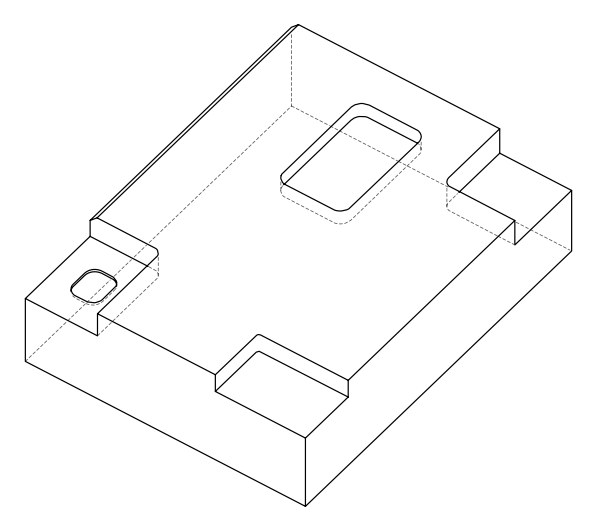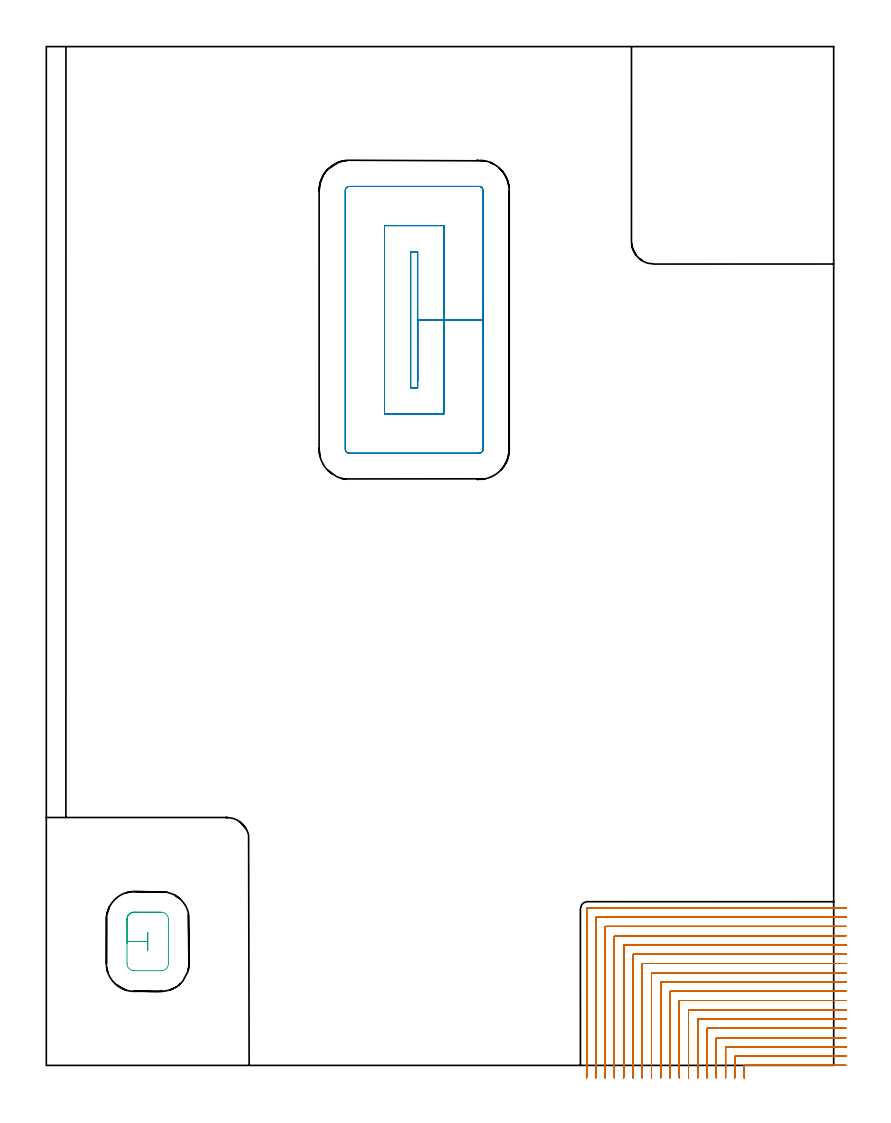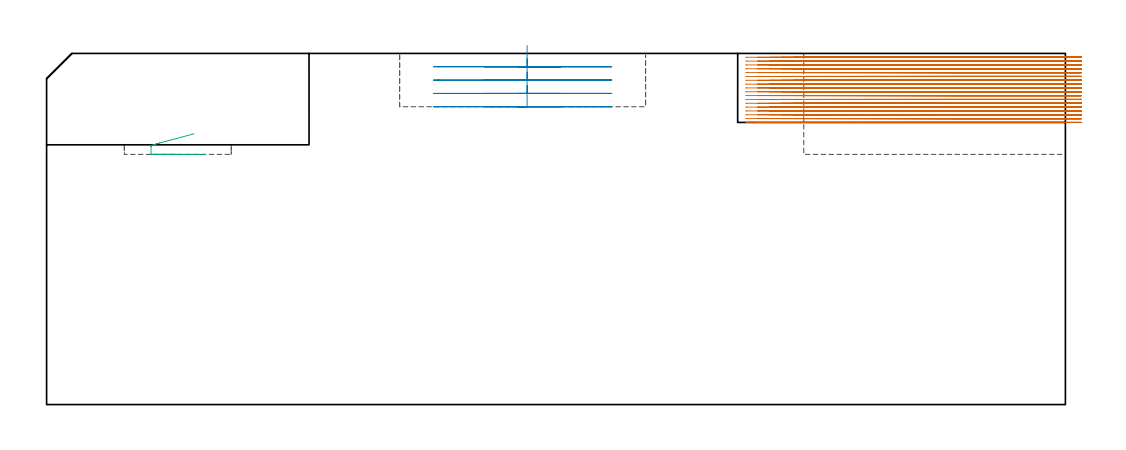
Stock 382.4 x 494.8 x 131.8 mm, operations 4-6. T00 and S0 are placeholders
(PLAN: 6 operations, 4 tool changes, 143 min)
(1 AREA_MILL | FG_CHAMFER_SURFACE | UGT0205_001 | 12.18 min | 17132 mm3)
(2 MILL_CORNER_NOTCH_RECTANGULAR | CORNER_NOTCH_RECTANGULAR | UGT0201_094 | Follow Part, ap 5, ae 75% | 14.53 min | 405672 mm3)
(3 MILL_CORNER_NOTCH_RECTANGULAR_1 | CORNER_NOTCH_RECTANGULAR_1 | UGT0201_094 | Follow Part, ap 5, ae 75% | 14.87 min | 392076 mm3)
(4 MILL_CORNER_NOTCH_RECTANGULAR_2 | CORNER_NOTCH_RECTANGULAR_2 | NXT0201_008 | Follow Part, ap 1.5, ae 75% | 94.08 min | 253235 mm3)
(5 MILL_RECTANGULAR_POCKET | POCKET_RECTANGULAR_STRAIGHT | UGT0201_109 | Follow Part, ap 6.35, ae 75% | 6.93 min | 282475 mm3)
(6 MILL_RECTANGULAR_POCKET_1 | POCKET_RECTANGULAR_STRAIGHT_1 | UGT0201_094 | Follow Part, ap 5, ae 75% | 0.41 min | 6420 mm3)
(TOOL UGT0205_001 | Chamfer Mill 20 x 3 x 45 deg. | D20 FL50 Z2)
(TOOL UGT0201_094 | End mill 20 mm | D20 FL38 Z4)
(TOOL NXT0201_008 | ENDMILL 6mm [2P460-0600-NA 1630] | D6 FL26 Z6)
(TOOL UGT0201_109 | End Mill 25.4 mm | D25.4 FL25 Z2)
(OP 4 MILL_CORNER_NOTCH_RECTANGULAR_2)
G17 G21 G94 G90
T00 M6
G54
G17 G0 G90 X388.4 Y0. S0 M3
G43 Z141.8 H1
Z130.361
G94 G1 X385.4 F250.
X339.195 F500.
G3 X338.9 Y-0.295 R0.3
G1 Y-3.
Y-6. F250.
G0 Z141.8
X388.4 Y4.5
Z130.361
G1 X385.4
X334.695 F500.
G3 X334.4 Y4.205 R0.3
G1 Y-3.
Y-6. F250.
G0 Z141.8
X388.4 Y9.
Z130.361
G1 X385.4
X330.195 F500.
G3 X329.9 Y8.705 R0.3
G1 Y-3.
Y-6. F250.
G0 Z141.8
X388.4 Y13.5
Z130.361
G1 X385.4
X325.695 F500.
G3 X325.4 Y13.205 R0.3
G1 Y-3.
Y-6. F250.
G0 Z141.8
X388.4 Y18.
Z130.361
G1 X385.4
X321.195 F500.
G3 X320.9 Y17.705 R0.3
G1 Y-3.
Y-6. F250.
G0 Z141.8
X388.4 Y22.5
Z130.361
G1 X385.4
X316.695 F500.
G3 X316.4 Y22.205 R0.3
G1 Y-3.
Y-6. F250.
G0 Z141.8
X388.4 Y27.
Z130.361
G1 X385.4
X312.196 F500.
G3 X311.9 Y26.704 R0.3
G1 Y-3.
Y-6. F250.
G0 Z141.8
X388.4 Y31.5
Z130.361
G1 X385.4
X307.696 F500.
G3 X307.4 Y31.204 R0.3
G1 Y-3.
Y-6. F250.
G0 Z141.8
X388.4 Y36.
Z130.361
G1 X385.4
X303.196 F500.
G3 X302.9 Y35.704 R0.3
G1 Y-3.
Y-6. F250.
G0 Z141.8
X388.4 Y40.5
Z130.361
G1 X385.4
X298.696 F500.
G3 X298.4 Y40.204 R0.3
G1 Y-3.
Y-6. F250.
G0 Z141.8
X388.4 Y45.
Z130.361
G1 X385.4
X294.196 F500.
G3 X293.9 Y44.704 R0.3
G1 Y-3.
Y-6. F250.
G0 Z141.8
X388.4 Y49.5
Z130.361
G1 X385.4
X289.696 F500.
G3 X289.4 Y49.204 R0.3
G1 Y-3.
Y-6. F250.
G0 Z141.8
X388.4 Y54.
Z130.361
G1 X385.4
X285.197 F500.
G3 X284.9 Y53.703 R0.3
G1 Y-3.
Y-6. F250.
G0 Z141.8
X388.4 Y58.5
Z130.361
G1 X385.4
X280.697 F500.
G3 X280.4 Y58.203 R0.3
G1 Y-3.
Y-6. F250.
G0 Z141.8
X388.4 Y63.
Z130.361
G1 X385.4
X276.197 F500.
G3 X275.9 Y62.703 R0.3
G1 Y-3.
Y-6. F250.
G0 Z141.8
X388.4 Y67.5
Z130.361
G1 X385.4
X271.697 F500.
G3 X271.4 Y67.203 R0.3
G1 Y-3.
Y-6. F250.
G0 Z141.8
X388.4 Y72.
Z130.361
G1 X385.4
X267.197 F500.
G3 X266.9 Y71.703 R0.3
G1 Y-3.
Y-6. F250.
G0 Z141.8
X388.4 Y76.5
Z130.361
G1 X385.4
X262.8 F500.
G3 X262.4 Y76.1 R0.4
G1 Y-3.
Y-6. F250.
G0 Z141.8
X388.4 Y0.
Z128.922
G1 X385.4
X339.195 F500.
G3 X338.9 Y-0.295 R0.3
G1 Y-3.
Y-6. F250.
G0 Z141.8
X388.4 Y4.5
Z128.922
G1 X385.4
X334.695 F500.
G3 X334.4 Y4.205 R0.3
G1 Y-3.
Y-6. F250.
G0 Z141.8
X388.4 Y9.
Z128.922
G1 X385.4
X330.195 F500.
G3 X329.9 Y8.705 R0.3
G1 Y-3.
Y-6. F250.
G0 Z141.8
X388.4 Y13.5
Z128.922
G1 X385.4
X325.695 F500.
G3 X325.4 Y13.205 R0.3
G1 Y-3.
Y-6. F250.
G0 Z141.8
X388.4 Y18.
Z128.922
G1 X385.4
X321.195 F500.
G3 X320.9 Y17.705 R0.3
G1 Y-3.
Y-6. F250.
G0 Z141.8
X388.4 Y22.5
Z128.922
G1 X385.4
X316.695 F500.
G3 X316.4 Y22.205 R0.3
G1 Y-3.
Y-6. F250.
G0 Z141.8
X388.4 Y27.
Z128.922
G1 X385.4
X312.196 F500.
G3 X311.9 Y26.704 R0.3
G1 Y-3.
Y-6. F250.
G0 Z141.8
X388.4 Y31.5
Z128.922
G1 X385.4
X307.696 F500.
G3 X307.4 Y31.204 R0.3
G1 Y-3.
Y-6. F250.
G0 Z141.8
X388.4 Y36.
Z128.922
G1 X385.4
X303.196 F500.
G3 X302.9 Y35.704 R0.3
G1 Y-3.
Y-6. F250.
G0 Z141.8
X388.4 Y40.5
Z128.922
G1 X385.4
X298.696 F500.
G3 X298.4 Y40.204 R0.3
G1 Y-3.
Y-6. F250.
G0 Z141.8
X388.4 Y45.
Z128.922
G1 X385.4
X294.196 F500.
G3 X293.9 Y44.704 R0.3
G1 Y-3.
Y-6. F250.
G0 Z141.8
X388.4 Y49.5
Z128.922
G1 X385.4
X289.696 F500.
G3 X289.4 Y49.204 R0.3
G1 Y-3.
Y-6. F250.
G0 Z141.8
X388.4 Y54.
Z128.922
G1 X385.4
X285.197 F500.
G3 X284.9 Y53.703 R0.3
G1 Y-3.
Y-6. F250.
G0 Z141.8
X388.4 Y58.5
Z128.922
G1 X385.4
X280.697 F500.
G3 X280.4 Y58.203 R0.3
G1 Y-3.
Y-6. F250.
G0 Z141.8
X388.4 Y63.
Z128.922
G1 X385.4
X276.197 F500.
G3 X275.9 Y62.703 R0.3
G1 Y-3.
Y-6. F250.
G0 Z141.8
X388.4 Y67.5
Z128.922
G1 X385.4
X271.697 F500.
G3 X271.4 Y67.203 R0.3
G1 Y-3.
Y-6. F250.
G0 Z141.8
X388.4 Y72.
Z128.922
G1 X385.4
X267.197 F500.
G3 X266.9 Y71.703 R0.3
G1 Y-3.
Y-6. F250.
G0 Z141.8
X388.4 Y76.5
Z128.922
G1 X385.4
X262.8 F500.
G3 X262.4 Y76.1 R0.4
G1 Y-3.
Y-6. F250.
G0 Z141.8
X388.4 Y0.
Z127.483
G1 X385.4
X339.195 F500.
G3 X338.9 Y-0.295 R0.3
G1 Y-3.
Y-6. F250.
G0 Z141.8
X388.4 Y4.5
Z127.483
G1 X385.4
X334.695 F500.
G3 X334.4 Y4.205 R0.3
G1 Y-3.
Y-6. F250.
G0 Z141.8
X388.4 Y9.
Z127.483
G1 X385.4
X330.195 F500.
G3 X329.9 Y8.705 R0.3
G1 Y-3.
Y-6. F250.
G0 Z141.8
X388.4 Y13.5
Z127.483
G1 X385.4
X325.695 F500.
G3 X325.4 Y13.205 R0.3
G1 Y-3.
Y-6. F250.
G0 Z141.8
X388.4 Y18.
Z127.483
G1 X385.4
X321.195 F500.
G3 X320.9 Y17.705 R0.3
G1 Y-3.
Y-6. F250.
G0 Z141.8
X388.4 Y22.5
Z127.483
G1 X385.4
X316.695 F500.
G3 X316.4 Y22.205 R0.3
G1 Y-3.
Y-6. F250.
G0 Z141.8
X388.4 Y27.
Z127.483
G1 X385.4
X312.196 F500.
G3 X311.9 Y26.704 R0.3
G1 Y-3.
Y-6. F250.
G0 Z141.8
X388.4 Y31.5
Z127.483
G1 X385.4
X307.696 F500.
G3 X307.4 Y31.204 R0.3
G1 Y-3.
Y-6. F250.
G0 Z141.8
X388.4 Y36.
Z127.483
G1 X385.4
X303.196 F500.
G3 X302.9 Y35.704 R0.3
G1 Y-3.
Y-6. F250.
G0 Z141.8
X388.4 Y40.5
Z127.483
G1 X385.4
X298.696 F500.
G3 X298.4 Y40.204 R0.3
G1 Y-3.
Y-6. F250.
G0 Z141.8
X388.4 Y45.
Z127.483
G1 X385.4
X294.196 F500.
G3 X293.9 Y44.704 R0.3
G1 Y-3.
Y-6. F250.
G0 Z141.8
X388.4 Y49.5
Z127.483
G1 X385.4
X289.696 F500.
G3 X289.4 Y49.204 R0.3
G1 Y-3.
Y-6. F250.
G0 Z141.8
X388.4 Y54.
Z127.483
G1 X385.4
X285.197 F500.
G3 X284.9 Y53.703 R0.3
G1 Y-3.
Y-6. F250.
G0 Z141.8
X388.4 Y58.5
Z127.483
G1 X385.4
X280.697 F500.
G3 X280.4 Y58.203 R0.3
G1 Y-3.
Y-6. F250.
G0 Z141.8
X388.4 Y63.
Z127.483
G1 X385.4
X276.197 F500.
G3 X275.9 Y62.703 R0.3
G1 Y-3.
Y-6. F250.
G0 Z141.8
X388.4 Y67.5
Z127.483
G1 X385.4
X271.697 F500.
G3 X271.4 Y67.203 R0.3
G1 Y-3.
Y-6. F250.
G0 Z141.8
X388.4 Y72.
Z127.483
G1 X385.4
X267.197 F500.
G3 X266.9 Y71.703 R0.3
G1 Y-3.
Y-6. F250.
G0 Z141.8
X388.4 Y76.5
Z127.483
G1 X385.4
X262.8 F500.
G3 X262.4 Y76.1 R0.4
G1 Y-3.
Y-6. F250.
G0 Z141.8
X388.4 Y0.
Z126.044
G1 X385.4
X339.195 F500.
G3 X338.9 Y-0.295 R0.3
G1 Y-3.
Y-6. F250.
G0 Z141.8
X388.4 Y4.5
Z126.044
G1 X385.4
X334.695 F500.
G3 X334.4 Y4.205 R0.3
G1 Y-3.
Y-6. F250.
G0 Z141.8
X388.4 Y9.
Z126.044
G1 X385.4
X330.195 F500.
G3 X329.9 Y8.705 R0.3
G1 Y-3.
Y-6. F250.
G0 Z141.8
X388.4 Y13.5
Z126.044
G1 X385.4
X325.695 F500.
G3 X325.4 Y13.205 R0.3
G1 Y-3.
Y-6. F250.
G0 Z141.8
X388.4 Y18.
Z126.044
G1 X385.4
X321.195 F500.
G3 X320.9 Y17.705 R0.3
G1 Y-3.
Y-6. F250.
G0 Z141.8
X388.4 Y22.5
Z126.044
G1 X385.4
X316.695 F500.
G3 X316.4 Y22.205 R0.3
G1 Y-3.
Y-6. F250.
G0 Z141.8
X388.4 Y27.
Z126.044
G1 X385.4
X312.196 F500.
G3 X311.9 Y26.704 R0.3
G1 Y-3.
Y-6. F250.
G0 Z141.8
X388.4 Y31.5
Z126.044
G1 X385.4
X307.696 F500.
G3 X307.4 Y31.204 R0.3
G1 Y-3.
Y-6. F250.
G0 Z141.8
X388.4 Y36.
Z126.044
G1 X385.4
X303.196 F500.
G3 X302.9 Y35.704 R0.3
G1 Y-3.
Y-6. F250.
G0 Z141.8
X388.4 Y40.5
Z126.044
G1 X385.4
X298.696 F500.
G3 X298.4 Y40.204 R0.3
G1 Y-3.
Y-6. F250.
G0 Z141.8
X388.4 Y45.
Z126.044
G1 X385.4
X294.196 F500.
G3 X293.9 Y44.704 R0.3
G1 Y-3.
Y-6. F250.
G0 Z141.8
X388.4 Y49.5
Z126.044
G1 X385.4
X289.696 F500.
G3 X289.4 Y49.204 R0.3
G1 Y-3.
Y-6. F250.
G0 Z141.8
X388.4 Y54.
Z126.044
G1 X385.4
X285.197 F500.
G3 X284.9 Y53.703 R0.3
G1 Y-3.
Y-6. F250.
G0 Z141.8
X388.4 Y58.5
Z126.044
G1 X385.4
X280.697 F500.
G3 X280.4 Y58.203 R0.3
G1 Y-3.
Y-6. F250.
G0 Z141.8
X388.4 Y63.
Z126.044
G1 X385.4
X276.197 F500.
G3 X275.9 Y62.703 R0.3
G1 Y-3.
Y-6. F250.
G0 Z141.8
X388.4 Y67.5
Z126.044
G1 X385.4
X271.697 F500.
G3 X271.4 Y67.203 R0.3
G1 Y-3.
Y-6. F250.
G0 Z141.8
X388.4 Y72.
Z126.044
G1 X385.4
X267.197 F500.
G3 X266.9 Y71.703 R0.3
G1 Y-3.
Y-6. F250.
G0 Z141.8
X388.4 Y76.5
Z126.044
G1 X385.4
X262.8 F500.
G3 X262.4 Y76.1 R0.4
G1 Y-3.
Y-6. F250.
G0 Z141.8
X388.4 Y0.
Z124.605
G1 X385.4
X339.195 F500.
G3 X338.9 Y-0.295 R0.3
G1 Y-3.
Y-6. F250.
G0 Z141.8
X388.4 Y4.5
Z124.605
G1 X385.4
X334.695 F500.
G3 X334.4 Y4.205 R0.3
G1 Y-3.
Y-6. F250.
G0 Z141.8
X388.4 Y9.
Z124.605
G1 X385.4
X330.195 F500.
G3 X329.9 Y8.705 R0.3
G1 Y-3.
Y-6. F250.
G0 Z141.8
X388.4 Y13.5
Z124.605
G1 X385.4
X325.695 F500.
G3 X325.4 Y13.205 R0.3
G1 Y-3.
Y-6. F250.
G0 Z141.8
X388.4 Y18.
Z124.605
G1 X385.4
X321.195 F500.
G3 X320.9 Y17.705 R0.3
G1 Y-3.
Y-6. F250.
G0 Z141.8
X388.4 Y22.5
Z124.605
G1 X385.4
X316.695 F500.
G3 X316.4 Y22.205 R0.3
G1 Y-3.
Y-6. F250.
G0 Z141.8
X388.4 Y27.
Z124.605
G1 X385.4
X312.196 F500.
G3 X311.9 Y26.704 R0.3
G1 Y-3.
Y-6. F250.
G0 Z141.8
X388.4 Y31.5
Z124.605
G1 X385.4
X307.696 F500.
G3 X307.4 Y31.204 R0.3
G1 Y-3.
Y-6. F250.
G0 Z141.8
X388.4 Y36.
Z124.605
G1 X385.4
X303.196 F500.
G3 X302.9 Y35.704 R0.3
G1 Y-3.
Y-6. F250.
G0 Z141.8
X388.4 Y40.5
Z124.605
G1 X385.4
X298.696 F500.
G3 X298.4 Y40.204 R0.3
G1 Y-3.
Y-6. F250.
G0 Z141.8
X388.4 Y45.
Z124.605
G1 X385.4
X294.196 F500.
G3 X293.9 Y44.704 R0.3
G1 Y-3.
Y-6. F250.
G0 Z141.8
X388.4 Y49.5
Z124.605
G1 X385.4
X289.696 F500.
G3 X289.4 Y49.204 R0.3
G1 Y-3.
Y-6. F250.
G0 Z141.8
X388.4 Y54.
Z124.605
G1 X385.4
X285.197 F500.
G3 X284.9 Y53.703 R0.3
G1 Y-3.
Y-6. F250.
G0 Z141.8
X388.4 Y58.5
Z124.605
G1 X385.4
X280.697 F500.
G3 X280.4 Y58.203 R0.3
G1 Y-3.
Y-6. F250.
G0 Z141.8
X388.4 Y63.
Z124.605
G1 X385.4
X276.197 F500.
G3 X275.9 Y62.703 R0.3
G1 Y-3.
Y-6. F250.
G0 Z141.8
X388.4 Y67.5
Z124.605
G1 X385.4
X271.697 F500.
G3 X271.4 Y67.203 R0.3
G1 Y-3.
Y-6. F250.
G0 Z141.8
X388.4 Y72.
Z124.605
G1 X385.4
X267.197 F500.
G3 X266.9 Y71.703 R0.3
G1 Y-3.
Y-6. F250.
G0 Z141.8
X388.4 Y76.5
Z124.605
G1 X385.4
X262.8 F500.
G3 X262.4 Y76.1 R0.4
G1 Y-3.
Y-6. F250.
G0 Z141.8
X388.4 Y0.
Z123.167
G1 X385.4
X339.195 F500.
G3 X338.9 Y-0.295 R0.3
G1 Y-3.
Y-6. F250.
G0 Z141.8
X388.4 Y4.5
Z123.167
G1 X385.4
X334.695 F500.
G3 X334.4 Y4.205 R0.3
G1 Y-3.
Y-6. F250.
G0 Z141.8
X388.4 Y9.
Z123.167
G1 X385.4
X330.195 F500.
G3 X329.9 Y8.705 R0.3
G1 Y-3.
Y-6. F250.
G0 Z141.8
X388.4 Y13.5
Z123.167
G1 X385.4
X325.695 F500.
G3 X325.4 Y13.205 R0.3
G1 Y-3.
Y-6. F250.
G0 Z141.8
X388.4 Y18.
Z123.167
G1 X385.4
X321.195 F500.
G3 X320.9 Y17.705 R0.3
G1 Y-3.
Y-6. F250.
G0 Z141.8
X388.4 Y22.5
Z123.167
G1 X385.4
X316.695 F500.
G3 X316.4 Y22.205 R0.3
G1 Y-3.
Y-6. F250.
G0 Z141.8
X388.4 Y27.
Z123.167
G1 X385.4
X312.196 F500.
G3 X311.9 Y26.704 R0.3
G1 Y-3.
Y-6. F250.
G0 Z141.8
X388.4 Y31.5
Z123.167
G1 X385.4
X307.696 F500.
G3 X307.4 Y31.204 R0.3
G1 Y-3.
Y-6. F250.
G0 Z141.8
X388.4 Y36.
Z123.167
G1 X385.4
X303.196 F500.
G3 X302.9 Y35.704 R0.3
G1 Y-3.
Y-6. F250.
G0 Z141.8
X388.4 Y40.5
Z123.167
G1 X385.4
X298.696 F500.
G3 X298.4 Y40.204 R0.3
G1 Y-3.
Y-6. F250.
G0 Z141.8
X388.4 Y45.
Z123.167
G1 X385.4
X294.196 F500.
G3 X293.9 Y44.704 R0.3
G1 Y-3.
Y-6. F250.
G0 Z141.8
X388.4 Y49.5
Z123.167
G1 X385.4
X289.696 F500.
G3 X289.4 Y49.204 R0.3
G1 Y-3.
Y-6. F250.
G0 Z141.8
X388.4 Y54.
Z123.167
G1 X385.4
X285.197 F500.
G3 X284.9 Y53.703 R0.3
G1 Y-3.
Y-6. F250.
G0 Z141.8
X388.4 Y58.5
Z123.167
G1 X385.4
X280.697 F500.
G3 X280.4 Y58.203 R0.3
G1 Y-3.
Y-6. F250.
G0 Z141.8
X388.4 Y63.
Z123.167
G1 X385.4
X276.197 F500.
G3 X275.9 Y62.703 R0.3
G1 Y-3.
Y-6. F250.
G0 Z141.8
X388.4 Y67.5
Z123.167
G1 X385.4
X271.697 F500.
G3 X271.4 Y67.203 R0.3
G1 Y-3.
Y-6. F250.
G0 Z141.8
X388.4 Y72.
Z123.167
G1 X385.4
X267.197 F500.
G3 X266.9 Y71.703 R0.3
G1 Y-3.
Y-6. F250.
G0 Z141.8
X388.4 Y76.5
Z123.167
G1 X385.4
X262.8 F500.
G3 X262.4 Y76.1 R0.4
G1 Y-3.
Y-6. F250.
G0 Z141.8
X388.4 Y0.
Z121.728
G1 X385.4
X339.195 F500.
G3 X338.9 Y-0.295 R0.3
G1 Y-3.
Y-6. F250.
G0 Z141.8
X388.4 Y4.5
Z121.728
G1 X385.4
X334.695 F500.
G3 X334.4 Y4.205 R0.3
G1 Y-3.
Y-6. F250.
G0 Z141.8
X388.4 Y9.
Z121.728
G1 X385.4
X330.195 F500.
G3 X329.9 Y8.705 R0.3
G1 Y-3.
Y-6. F250.
G0 Z141.8
X388.4 Y13.5
Z121.728
G1 X385.4
X325.695 F500.
G3 X325.4 Y13.205 R0.3
G1 Y-3.
Y-6. F250.
G0 Z141.8
X388.4 Y18.
Z121.728
G1 X385.4
X321.195 F500.
G3 X320.9 Y17.705 R0.3
G1 Y-3.
Y-6. F250.
G0 Z141.8
X388.4 Y22.5
Z121.728
G1 X385.4
X316.695 F500.
G3 X316.4 Y22.205 R0.3
G1 Y-3.
Y-6. F250.
G0 Z141.8
X388.4 Y27.
Z121.728
G1 X385.4
X312.196 F500.
G3 X311.9 Y26.704 R0.3
G1 Y-3.
Y-6. F250.
G0 Z141.8
X388.4 Y31.5
Z121.728
G1 X385.4
X307.696 F500.
G3 X307.4 Y31.204 R0.3
G1 Y-3.
Y-6. F250.
G0 Z141.8
X388.4 Y36.
Z121.728
G1 X385.4
X303.196 F500.
G3 X302.9 Y35.704 R0.3
G1 Y-3.
Y-6. F250.
G0 Z141.8
X388.4 Y40.5
Z121.728
G1 X385.4
X298.696 F500.
G3 X298.4 Y40.204 R0.3
G1 Y-3.
Y-6. F250.
G0 Z141.8
X388.4 Y45.
Z121.728
G1 X385.4
X294.196 F500.
G3 X293.9 Y44.704 R0.3
G1 Y-3.
Y-6. F250.
G0 Z141.8
X388.4 Y49.5
Z121.728
G1 X385.4
X289.696 F500.
G3 X289.4 Y49.204 R0.3
G1 Y-3.
Y-6. F250.
G0 Z141.8
X388.4 Y54.
Z121.728
G1 X385.4
X285.197 F500.
G3 X284.9 Y53.703 R0.3
G1 Y-3.
Y-6. F250.
G0 Z141.8
X388.4 Y58.5
Z121.728
G1 X385.4
X280.697 F500.
G3 X280.4 Y58.203 R0.3
G1 Y-3.
Y-6. F250.
G0 Z141.8
X388.4 Y63.
Z121.728
G1 X385.4
X276.197 F500.
G3 X275.9 Y62.703 R0.3
G1 Y-3.
Y-6. F250.
G0 Z141.8
X388.4 Y67.5
Z121.728
G1 X385.4
X271.697 F500.
G3 X271.4 Y67.203 R0.3
G1 Y-3.
Y-6. F250.
G0 Z141.8
X388.4 Y72.
Z121.728
G1 X385.4
X267.197 F500.
G3 X266.9 Y71.703 R0.3
G1 Y-3.
Y-6. F250.
G0 Z141.8
X388.4 Y76.5
Z121.728
G1 X385.4
X262.8 F500.
G3 X262.4 Y76.1 R0.4
G1 Y-3.
Y-6. F250.
G0 Z141.8
X388.4 Y0.
Z120.289
G1 X385.4
X339.195 F500.
G3 X338.9 Y-0.295 R0.3
G1 Y-3.
Y-6. F250.
G0 Z141.8
X388.4 Y4.5
Z120.289
G1 X385.4
X334.695 F500.
G3 X334.4 Y4.205 R0.3
G1 Y-3.
Y-6. F250.
G0 Z141.8
X388.4 Y9.
Z120.289
G1 X385.4
X330.195 F500.
G3 X329.9 Y8.705 R0.3
G1 Y-3.
Y-6. F250.
G0 Z141.8
X388.4 Y13.5
Z120.289
G1 X385.4
X325.695 F500.
G3 X325.4 Y13.205 R0.3
G1 Y-3.
Y-6. F250.
G0 Z141.8
X388.4 Y18.
Z120.289
G1 X385.4
X321.195 F500.
G3 X320.9 Y17.705 R0.3
G1 Y-3.
Y-6. F250.
G0 Z141.8
X388.4 Y22.5
Z120.289
G1 X385.4
X316.695 F500.
G3 X316.4 Y22.205 R0.3
G1 Y-3.
Y-6. F250.
G0 Z141.8
X388.4 Y27.
Z120.289
G1 X385.4
X312.196 F500.
G3 X311.9 Y26.704 R0.3
G1 Y-3.
Y-6. F250.
G0 Z141.8
X388.4 Y31.5
Z120.289
G1 X385.4
X307.696 F500.
G3 X307.4 Y31.204 R0.3
G1 Y-3.
Y-6. F250.
G0 Z141.8
X388.4 Y36.
Z120.289
G1 X385.4
X303.196 F500.
G3 X302.9 Y35.704 R0.3
G1 Y-3.
Y-6. F250.
G0 Z141.8
X388.4 Y40.5
Z120.289
G1 X385.4
X298.696 F500.
G3 X298.4 Y40.204 R0.3
G1 Y-3.
Y-6. F250.
G0 Z141.8
X388.4 Y45.
Z120.289
G1 X385.4
X294.196 F500.
G3 X293.9 Y44.704 R0.3
G1 Y-3.
Y-6. F250.
G0 Z141.8
X388.4 Y49.5
Z120.289
G1 X385.4
X289.696 F500.
G3 X289.4 Y49.204 R0.3
G1 Y-3.
Y-6. F250.
G0 Z141.8
X388.4 Y54.
Z120.289
G1 X385.4
X285.197 F500.
G3 X284.9 Y53.703 R0.3
G1 Y-3.
Y-6. F250.
G0 Z141.8
X388.4 Y58.5
Z120.289
G1 X385.4
X280.697 F500.
G3 X280.4 Y58.203 R0.3
G1 Y-3.
Y-6. F250.
G0 Z141.8
X388.4 Y63.
Z120.289
G1 X385.4
X276.197 F500.
G3 X275.9 Y62.703 R0.3
G1 Y-3.
Y-6. F250.
G0 Z141.8
X388.4 Y67.5
Z120.289
G1 X385.4
X271.697 F500.
G3 X271.4 Y67.203 R0.3
G1 Y-3.
Y-6. F250.
G0 Z141.8
X388.4 Y72.
Z120.289
G1 X385.4
X267.197 F500.
G3 X266.9 Y71.703 R0.3
G1 Y-3.
Y-6. F250.
G0 Z141.8
X388.4 Y76.5
Z120.289
G1 X385.4
X262.8 F500.
G3 X262.4 Y76.1 R0.4
G1 Y-3.
Y-6. F250.
G0 Z141.8
X388.4 Y0.
Z118.85
G1 X385.4
X339.195 F500.
G3 X338.9 Y-0.295 R0.3
G1 Y-3.
Y-6. F250.
G0 Z141.8
X388.4 Y4.5
Z118.85
G1 X385.4
X334.695 F500.
G3 X334.4 Y4.205 R0.3
G1 Y-3.
Y-6. F250.
G0 Z141.8
X388.4 Y9.
Z118.85
G1 X385.4
X330.195 F500.
G3 X329.9 Y8.705 R0.3
G1 Y-3.
Y-6. F250.
G0 Z141.8
X388.4 Y13.5
Z118.85
G1 X385.4
X325.695 F500.
G3 X325.4 Y13.205 R0.3
G1 Y-3.
Y-6. F250.
G0 Z141.8
X388.4 Y18.
Z118.85
G1 X385.4
X321.195 F500.
G3 X320.9 Y17.705 R0.3
G1 Y-3.
Y-6. F250.
G0 Z141.8
X388.4 Y22.5
Z118.85
G1 X385.4
X316.695 F500.
G3 X316.4 Y22.205 R0.3
G1 Y-3.
Y-6. F250.
G0 Z141.8
X388.4 Y27.
Z118.85
G1 X385.4
X312.196 F500.
G3 X311.9 Y26.704 R0.3
G1 Y-3.
Y-6. F250.
G0 Z141.8
X388.4 Y31.5
Z118.85
G1 X385.4
X307.696 F500.
G3 X307.4 Y31.204 R0.3
G1 Y-3.
Y-6. F250.
G0 Z141.8
X388.4 Y36.
Z118.85
G1 X385.4
X303.196 F500.
G3 X302.9 Y35.704 R0.3
G1 Y-3.
Y-6. F250.
G0 Z141.8
X388.4 Y40.5
Z118.85
G1 X385.4
X298.696 F500.
G3 X298.4 Y40.204 R0.3
G1 Y-3.
Y-6. F250.
G0 Z141.8
X388.4 Y45.
Z118.85
G1 X385.4
X294.196 F500.
G3 X293.9 Y44.704 R0.3
G1 Y-3.
Y-6. F250.
G0 Z141.8
X388.4 Y49.5
Z118.85
G1 X385.4
X289.696 F500.
G3 X289.4 Y49.204 R0.3
G1 Y-3.
Y-6. F250.
G0 Z141.8
X388.4 Y54.
Z118.85
G1 X385.4
X285.197 F500.
G3 X284.9 Y53.703 R0.3
G1 Y-3.
Y-6. F250.
G0 Z141.8
X388.4 Y58.5
Z118.85
G1 X385.4
X280.697 F500.
G3 X280.4 Y58.203 R0.3
G1 Y-3.
Y-6. F250.
G0 Z141.8
X388.4 Y63.
Z118.85
G1 X385.4
X276.197 F500.
G3 X275.9 Y62.703 R0.3
G1 Y-3.
Y-6. F250.
G0 Z141.8
X388.4 Y67.5
Z118.85
G1 X385.4
X271.697 F500.
G3 X271.4 Y67.203 R0.3
G1 Y-3.
Y-6. F250.
G0 Z141.8
X388.4 Y72.
Z118.85
G1 X385.4
X267.197 F500.
G3 X266.9 Y71.703 R0.3
G1 Y-3.
Y-6. F250.
G0 Z141.8
X388.4 Y76.5
Z118.85
G1 X385.4
X262.8 F500.
G3 X262.4 Y76.1 R0.4
G1 Y-3.
Y-6. F250.
G0 Z141.8
X388.4 Y0.
Z117.411
G1 X385.4
X339.195 F500.
G3 X338.9 Y-0.295 R0.3
G1 Y-3.
Y-6. F250.
G0 Z141.8
X388.4 Y4.5
Z117.411
G1 X385.4
X334.695 F500.
G3 X334.4 Y4.205 R0.3
G1 Y-3.
Y-6. F250.
G0 Z141.8
X388.4 Y9.
Z117.411
G1 X385.4
X330.195 F500.
G3 X329.9 Y8.705 R0.3
G1 Y-3.
Y-6. F250.
G0 Z141.8
X388.4 Y13.5
Z117.411
G1 X385.4
X325.695 F500.
G3 X325.4 Y13.205 R0.3
G1 Y-3.
Y-6. F250.
G0 Z141.8
X388.4 Y18.
Z117.411
G1 X385.4
X321.195 F500.
G3 X320.9 Y17.705 R0.3
G1 Y-3.
Y-6. F250.
G0 Z141.8
X388.4 Y22.5
Z117.411
G1 X385.4
X316.695 F500.
G3 X316.4 Y22.205 R0.3
G1 Y-3.
Y-6. F250.
G0 Z141.8
X388.4 Y27.
Z117.411
G1 X385.4
X312.196 F500.
G3 X311.9 Y26.704 R0.3
G1 Y-3.
Y-6. F250.
G0 Z141.8
X388.4 Y31.5
Z117.411
G1 X385.4
X307.696 F500.
G3 X307.4 Y31.204 R0.3
G1 Y-3.
Y-6. F250.
G0 Z141.8
X388.4 Y36.
Z117.411
G1 X385.4
X303.196 F500.
G3 X302.9 Y35.704 R0.3
G1 Y-3.
Y-6. F250.
G0 Z141.8
X388.4 Y40.5
Z117.411
G1 X385.4
X298.696 F500.
G3 X298.4 Y40.204 R0.3
G1 Y-3.
Y-6. F250.
G0 Z141.8
X388.4 Y45.
Z117.411
G1 X385.4
X294.196 F500.
G3 X293.9 Y44.704 R0.3
G1 Y-3.
Y-6. F250.
G0 Z141.8
X388.4 Y49.5
Z117.411
G1 X385.4
X289.696 F500.
G3 X289.4 Y49.204 R0.3
G1 Y-3.
Y-6. F250.
G0 Z141.8
X388.4 Y54.
Z117.411
G1 X385.4
X285.197 F500.
G3 X284.9 Y53.703 R0.3
G1 Y-3.
Y-6. F250.
G0 Z141.8
X388.4 Y58.5
Z117.411
G1 X385.4
X280.697 F500.
G3 X280.4 Y58.203 R0.3
G1 Y-3.
Y-6. F250.
G0 Z141.8
X388.4 Y63.
Z117.411
G1 X385.4
X276.197 F500.
G3 X275.9 Y62.703 R0.3
G1 Y-3.
Y-6. F250.
G0 Z141.8
X388.4 Y67.5
Z117.411
G1 X385.4
X271.697 F500.
G3 X271.4 Y67.203 R0.3
G1 Y-3.
Y-6. F250.
G0 Z141.8
X388.4 Y72.
Z117.411
G1 X385.4
X267.197 F500.
G3 X266.9 Y71.703 R0.3
G1 Y-3.
Y-6. F250.
G0 Z141.8
X388.4 Y76.5
Z117.411
G1 X385.4
X262.8 F500.
G3 X262.4 Y76.1 R0.4
G1 Y-3.
Y-6. F250.
G0 Z141.8
X388.4 Y0.
Z115.972
G1 X385.4
X339.195 F500.
G3 X338.9 Y-0.295 R0.3
G1 Y-3.
Y-6. F250.
G0 Z141.8
X388.4 Y4.5
Z115.972
G1 X385.4
X334.695 F500.
G3 X334.4 Y4.205 R0.3
G1 Y-3.
Y-6. F250.
G0 Z141.8
X388.4 Y9.
Z115.972
G1 X385.4
X330.195 F500.
G3 X329.9 Y8.705 R0.3
G1 Y-3.
Y-6. F250.
G0 Z141.8
X388.4 Y13.5
Z115.972
G1 X385.4
X325.695 F500.
G3 X325.4 Y13.205 R0.3
G1 Y-3.
Y-6. F250.
G0 Z141.8
X388.4 Y18.
Z115.972
G1 X385.4
X321.195 F500.
G3 X320.9 Y17.705 R0.3
G1 Y-3.
Y-6. F250.
G0 Z141.8
X388.4 Y22.5
Z115.972
G1 X385.4
X316.695 F500.
G3 X316.4 Y22.205 R0.3
G1 Y-3.
Y-6. F250.
G0 Z141.8
X388.4 Y27.
Z115.972
G1 X385.4
X312.196 F500.
G3 X311.9 Y26.704 R0.3
G1 Y-3.
Y-6. F250.
G0 Z141.8
X388.4 Y31.5
Z115.972
G1 X385.4
X307.696 F500.
G3 X307.4 Y31.204 R0.3
G1 Y-3.
Y-6. F250.
G0 Z141.8
X388.4 Y36.
Z115.972
G1 X385.4
X303.196 F500.
G3 X302.9 Y35.704 R0.3
G1 Y-3.
Y-6. F250.
G0 Z141.8
X388.4 Y40.5
Z115.972
G1 X385.4
X298.696 F500.
G3 X298.4 Y40.204 R0.3
G1 Y-3.
Y-6. F250.
G0 Z141.8
X388.4 Y45.
Z115.972
G1 X385.4
X294.196 F500.
G3 X293.9 Y44.704 R0.3
G1 Y-3.
Y-6. F250.
G0 Z141.8
X388.4 Y49.5
Z115.972
G1 X385.4
X289.696 F500.
G3 X289.4 Y49.204 R0.3
G1 Y-3.
Y-6. F250.
G0 Z141.8
X388.4 Y54.
Z115.972
G1 X385.4
X285.197 F500.
G3 X284.9 Y53.703 R0.3
G1 Y-3.
Y-6. F250.
G0 Z141.8
X388.4 Y58.5
Z115.972
G1 X385.4
X280.697 F500.
G3 X280.4 Y58.203 R0.3
G1 Y-3.
Y-6. F250.
G0 Z141.8
X388.4 Y63.
Z115.972
G1 X385.4
X276.197 F500.
G3 X275.9 Y62.703 R0.3
G1 Y-3.
Y-6. F250.
G0 Z141.8
X388.4 Y67.5
Z115.972
G1 X385.4
X271.697 F500.
G3 X271.4 Y67.203 R0.3
G1 Y-3.
Y-6. F250.
G0 Z141.8
X388.4 Y72.
Z115.972
G1 X385.4
X267.197 F500.
G3 X266.9 Y71.703 R0.3
G1 Y-3.
Y-6. F250.
G0 Z141.8
X388.4 Y76.5
Z115.972
G1 X385.4
X262.8 F500.
G3 X262.4 Y76.1 R0.4
G1 Y-3.
Y-6. F250.
G0 Z141.8
X388.4 Y0.
Z114.533
G1 X385.4
X339.195 F500.
G3 X338.9 Y-0.295 R0.3
G1 Y-3.
Y-6. F250.
G0 Z141.8
X388.4 Y4.5
Z114.533
G1 X385.4
X334.695 F500.
G3 X334.4 Y4.205 R0.3
G1 Y-3.
Y-6. F250.
G0 Z141.8
X388.4 Y9.
Z114.533
G1 X385.4
X330.195 F500.
G3 X329.9 Y8.705 R0.3
G1 Y-3.
Y-6. F250.
G0 Z141.8
X388.4 Y13.5
Z114.533
G1 X385.4
X325.695 F500.
G3 X325.4 Y13.205 R0.3
G1 Y-3.
Y-6. F250.
G0 Z141.8
X388.4 Y18.
Z114.533
G1 X385.4
X321.195 F500.
G3 X320.9 Y17.705 R0.3
G1 Y-3.
Y-6. F250.
G0 Z141.8
X388.4 Y22.5
Z114.533
G1 X385.4
X316.695 F500.
G3 X316.4 Y22.205 R0.3
G1 Y-3.
Y-6. F250.
G0 Z141.8
X388.4 Y27.
Z114.533
G1 X385.4
X312.196 F500.
G3 X311.9 Y26.704 R0.3
G1 Y-3.
Y-6. F250.
G0 Z141.8
X388.4 Y31.5
Z114.533
G1 X385.4
X307.696 F500.
G3 X307.4 Y31.204 R0.3
G1 Y-3.
Y-6. F250.
G0 Z141.8
X388.4 Y36.
Z114.533
G1 X385.4
X303.196 F500.
G3 X302.9 Y35.704 R0.3
G1 Y-3.
Y-6. F250.
G0 Z141.8
X388.4 Y40.5
Z114.533
G1 X385.4
X298.696 F500.
G3 X298.4 Y40.204 R0.3
G1 Y-3.
Y-6. F250.
G0 Z141.8
X388.4 Y45.
Z114.533
G1 X385.4
X294.196 F500.
G3 X293.9 Y44.704 R0.3
G1 Y-3.
Y-6. F250.
G0 Z141.8
X388.4 Y49.5
Z114.533
G1 X385.4
X289.696 F500.
G3 X289.4 Y49.204 R0.3
G1 Y-3.
Y-6. F250.
G0 Z141.8
X388.4 Y54.
Z114.533
G1 X385.4
X285.197 F500.
G3 X284.9 Y53.703 R0.3
G1 Y-3.
Y-6. F250.
G0 Z141.8
X388.4 Y58.5
Z114.533
G1 X385.4
X280.697 F500.
G3 X280.4 Y58.203 R0.3
G1 Y-3.
Y-6. F250.
G0 Z141.8
X388.4 Y63.
Z114.533
G1 X385.4
X276.197 F500.
G3 X275.9 Y62.703 R0.3
G1 Y-3.
Y-6. F250.
G0 Z141.8
X388.4 Y67.5
Z114.533
G1 X385.4
X271.697 F500.
G3 X271.4 Y67.203 R0.3
G1 Y-3.
Y-6. F250.
G0 Z141.8
X388.4 Y72.
Z114.533
G1 X385.4
X267.197 F500.
G3 X266.9 Y71.703 R0.3
G1 Y-3.
Y-6. F250.
G0 Z141.8
X388.4 Y76.5
Z114.533
G1 X385.4
X262.8 F500.
G3 X262.4 Y76.1 R0.4
G1 Y-3.
Y-6. F250.
G0 Z141.8
X388.4 Y0.
Z113.094
G1 X385.4
X339.195 F500.
G3 X338.9 Y-0.295 R0.3
G1 Y-3.
Y-6. F250.
G0 Z141.8
X388.4 Y4.5
Z113.094
G1 X385.4
X334.695 F500.
G3 X334.4 Y4.205 R0.3
G1 Y-3.
Y-6. F250.
G0 Z141.8
X388.4 Y9.
Z113.094
G1 X385.4
X330.195 F500.
G3 X329.9 Y8.705 R0.3
G1 Y-3.
Y-6. F250.
G0 Z141.8
X388.4 Y13.5
Z113.094
G1 X385.4
X325.695 F500.
G3 X325.4 Y13.205 R0.3
G1 Y-3.
Y-6. F250.
G0 Z141.8
X388.4 Y18.
Z113.094
G1 X385.4
X321.195 F500.
G3 X320.9 Y17.705 R0.3
G1 Y-3.
Y-6. F250.
G0 Z141.8
X388.4 Y22.5
Z113.094
G1 X385.4
X316.695 F500.
G3 X316.4 Y22.205 R0.3
G1 Y-3.
Y-6. F250.
G0 Z141.8
X388.4 Y27.
Z113.094
G1 X385.4
X312.196 F500.
G3 X311.9 Y26.704 R0.3
G1 Y-3.
Y-6. F250.
G0 Z141.8
X388.4 Y31.5
Z113.094
G1 X385.4
X307.696 F500.
G3 X307.4 Y31.204 R0.3
G1 Y-3.
Y-6. F250.
G0 Z141.8
X388.4 Y36.
Z113.094
G1 X385.4
X303.196 F500.
G3 X302.9 Y35.704 R0.3
G1 Y-3.
Y-6. F250.
G0 Z141.8
X388.4 Y40.5
Z113.094
G1 X385.4
X298.696 F500.
G3 X298.4 Y40.204 R0.3
G1 Y-3.
Y-6. F250.
G0 Z141.8
X388.4 Y45.
Z113.094
G1 X385.4
X294.196 F500.
G3 X293.9 Y44.704 R0.3
G1 Y-3.
Y-6. F250.
G0 Z141.8
X388.4 Y49.5
Z113.094
G1 X385.4
X289.696 F500.
G3 X289.4 Y49.204 R0.3
G1 Y-3.
Y-6. F250.
G0 Z141.8
X388.4 Y54.
Z113.094
G1 X385.4
X285.197 F500.
G3 X284.9 Y53.703 R0.3
G1 Y-3.
Y-6. F250.
G0 Z141.8
X388.4 Y58.5
Z113.094
G1 X385.4
X280.697 F500.
G3 X280.4 Y58.203 R0.3
G1 Y-3.
Y-6. F250.
G0 Z141.8
X388.4 Y63.
Z113.094
G1 X385.4
X276.197 F500.
G3 X275.9 Y62.703 R0.3
G1 Y-3.
Y-6. F250.
G0 Z141.8
X388.4 Y67.5
Z113.094
G1 X385.4
X271.697 F500.
G3 X271.4 Y67.203 R0.3
G1 Y-3.
Y-6. F250.
G0 Z141.8
X388.4 Y72.
Z113.094
G1 X385.4
X267.197 F500.
G3 X266.9 Y71.703 R0.3
G1 Y-3.
Y-6. F250.
G0 Z141.8
X388.4 Y76.5
Z113.094
G1 X385.4
X262.8 F500.
G3 X262.4 Y76.1 R0.4
G1 Y-3.
Y-6. F250.
G0 Z141.8
X388.4 Y0.
Z111.656
G1 X385.4
X339.195 F500.
G3 X338.9 Y-0.295 R0.3
G1 Y-3.
Y-6. F250.
G0 Z141.8
X388.4 Y4.5
Z111.656
G1 X385.4
X334.695 F500.
G3 X334.4 Y4.205 R0.3
G1 Y-3.
Y-6. F250.
G0 Z141.8
X388.4 Y9.
Z111.656
G1 X385.4
X330.195 F500.
G3 X329.9 Y8.705 R0.3
G1 Y-3.
Y-6. F250.
G0 Z141.8
X388.4 Y13.5
Z111.656
G1 X385.4
X325.695 F500.
G3 X325.4 Y13.205 R0.3
G1 Y-3.
Y-6. F250.
G0 Z141.8
X388.4 Y18.
Z111.656
G1 X385.4
X321.195 F500.
G3 X320.9 Y17.705 R0.3
G1 Y-3.
Y-6. F250.
G0 Z141.8
X388.4 Y22.5
Z111.656
G1 X385.4
X316.695 F500.
G3 X316.4 Y22.205 R0.3
G1 Y-3.
Y-6. F250.
G0 Z141.8
X388.4 Y27.
Z111.656
G1 X385.4
X312.196 F500.
G3 X311.9 Y26.704 R0.3
G1 Y-3.
Y-6. F250.
G0 Z141.8
X388.4 Y31.5
Z111.656
G1 X385.4
X307.696 F500.
G3 X307.4 Y31.204 R0.3
G1 Y-3.
Y-6. F250.
G0 Z141.8
X388.4 Y36.
Z111.656
G1 X385.4
X303.196 F500.
G3 X302.9 Y35.704 R0.3
G1 Y-3.
Y-6. F250.
G0 Z141.8
X388.4 Y40.5
Z111.656
G1 X385.4
X298.696 F500.
G3 X298.4 Y40.204 R0.3
G1 Y-3.
Y-6. F250.
G0 Z141.8
X388.4 Y45.
Z111.656
G1 X385.4
X294.196 F500.
G3 X293.9 Y44.704 R0.3
G1 Y-3.
Y-6. F250.
G0 Z141.8
X388.4 Y49.5
Z111.656
G1 X385.4
X289.696 F500.
G3 X289.4 Y49.204 R0.3
G1 Y-3.
Y-6. F250.
G0 Z141.8
X388.4 Y54.
Z111.656
G1 X385.4
X285.197 F500.
G3 X284.9 Y53.703 R0.3
G1 Y-3.
Y-6. F250.
G0 Z141.8
X388.4 Y58.5
Z111.656
G1 X385.4
X280.697 F500.
G3 X280.4 Y58.203 R0.3
G1 Y-3.
Y-6. F250.
G0 Z141.8
X388.4 Y63.
Z111.656
G1 X385.4
X276.197 F500.
G3 X275.9 Y62.703 R0.3
G1 Y-3.
Y-6. F250.
G0 Z141.8
X388.4 Y67.5
Z111.656
G1 X385.4
X271.697 F500.
G3 X271.4 Y67.203 R0.3
G1 Y-3.
Y-6. F250.
G0 Z141.8
X388.4 Y72.
Z111.656
G1 X385.4
X267.197 F500.
G3 X266.9 Y71.703 R0.3
G1 Y-3.
Y-6. F250.
G0 Z141.8
X388.4 Y76.5
Z111.656
G1 X385.4
X262.8 F500.
G3 X262.4 Y76.1 R0.4
G1 Y-3.
Y-6. F250.
G0 Z141.8
X388.4 Y0.
Z110.217
G1 X385.4
X339.195 F500.
G3 X338.9 Y-0.295 R0.3
G1 Y-3.
Y-6. F250.
G0 Z141.8
X388.4 Y4.5
Z110.217
G1 X385.4
X334.695 F500.
G3 X334.4 Y4.205 R0.3
G1 Y-3.
Y-6. F250.
G0 Z141.8
X388.4 Y9.
Z110.217
G1 X385.4
X330.195 F500.
G3 X329.9 Y8.705 R0.3
G1 Y-3.
Y-6. F250.
G0 Z141.8
X388.4 Y13.5
Z110.217
G1 X385.4
X325.695 F500.
G3 X325.4 Y13.205 R0.3
G1 Y-3.
Y-6. F250.
G0 Z141.8
X388.4 Y18.
Z110.217
G1 X385.4
X321.195 F500.
G3 X320.9 Y17.705 R0.3
G1 Y-3.
Y-6. F250.
G0 Z141.8
X388.4 Y22.5
Z110.217
G1 X385.4
X316.695 F500.
G3 X316.4 Y22.205 R0.3
G1 Y-3.
Y-6. F250.
G0 Z141.8
X388.4 Y27.
Z110.217
G1 X385.4
X312.196 F500.
G3 X311.9 Y26.704 R0.3
G1 Y-3.
Y-6. F250.
G0 Z141.8
X388.4 Y31.5
Z110.217
G1 X385.4
X307.696 F500.
G3 X307.4 Y31.204 R0.3
G1 Y-3.
Y-6. F250.
G0 Z141.8
X388.4 Y36.
Z110.217
G1 X385.4
X303.196 F500.
G3 X302.9 Y35.704 R0.3
G1 Y-3.
Y-6. F250.
G0 Z141.8
X388.4 Y40.5
Z110.217
G1 X385.4
X298.696 F500.
G3 X298.4 Y40.204 R0.3
G1 Y-3.
Y-6. F250.
G0 Z141.8
X388.4 Y45.
Z110.217
G1 X385.4
X294.196 F500.
G3 X293.9 Y44.704 R0.3
G1 Y-3.
Y-6. F250.
G0 Z141.8
X388.4 Y49.5
Z110.217
G1 X385.4
X289.696 F500.
G3 X289.4 Y49.204 R0.3
G1 Y-3.
Y-6. F250.
G0 Z141.8
X388.4 Y54.
Z110.217
G1 X385.4
X285.197 F500.
G3 X284.9 Y53.703 R0.3
G1 Y-3.
Y-6. F250.
G0 Z141.8
X388.4 Y58.5
Z110.217
G1 X385.4
X280.697 F500.
G3 X280.4 Y58.203 R0.3
G1 Y-3.
Y-6. F250.
G0 Z141.8
X388.4 Y63.
Z110.217
G1 X385.4
X276.197 F500.
G3 X275.9 Y62.703 R0.3
G1 Y-3.
Y-6. F250.
G0 Z141.8
X388.4 Y67.5
Z110.217
G1 X385.4
X271.697 F500.
G3 X271.4 Y67.203 R0.3
G1 Y-3.
Y-6. F250.
G0 Z141.8
X388.4 Y72.
Z110.217
G1 X385.4
X267.197 F500.
G3 X266.9 Y71.703 R0.3
G1 Y-3.
Y-6. F250.
G0 Z141.8
X388.4 Y76.5
Z110.217
G1 X385.4
X262.8 F500.
G3 X262.4 Y76.1 R0.4
G1 Y-3.
Y-6. F250.
G0 Z141.8
X388.4 Y0.
Z108.778
G1 X385.4
X339.195 F500.
G3 X338.9 Y-0.295 R0.3
G1 Y-3.
Y-6. F250.
G0 Z141.8
X388.4 Y4.5
Z108.778
G1 X385.4
X334.695 F500.
G3 X334.4 Y4.205 R0.3
G1 Y-3.
Y-6. F250.
G0 Z141.8
X388.4 Y9.
Z108.778
G1 X385.4
X330.195 F500.
G3 X329.9 Y8.705 R0.3
G1 Y-3.
Y-6. F250.
G0 Z141.8
X388.4 Y13.5
Z108.778
G1 X385.4
X325.695 F500.
G3 X325.4 Y13.205 R0.3
G1 Y-3.
Y-6. F250.
G0 Z141.8
X388.4 Y18.
Z108.778
G1 X385.4
X321.195 F500.
G3 X320.9 Y17.705 R0.3
G1 Y-3.
Y-6. F250.
G0 Z141.8
X388.4 Y22.5
Z108.778
G1 X385.4
X316.695 F500.
G3 X316.4 Y22.205 R0.3
G1 Y-3.
Y-6. F250.
G0 Z141.8
X388.4 Y27.
Z108.778
G1 X385.4
X312.196 F500.
G3 X311.9 Y26.704 R0.3
G1 Y-3.
Y-6. F250.
G0 Z141.8
X388.4 Y31.5
Z108.778
G1 X385.4
X307.696 F500.
G3 X307.4 Y31.204 R0.3
G1 Y-3.
Y-6. F250.
G0 Z141.8
X388.4 Y36.
Z108.778
G1 X385.4
X303.196 F500.
G3 X302.9 Y35.704 R0.3
G1 Y-3.
Y-6. F250.
G0 Z141.8
X388.4 Y40.5
Z108.778
G1 X385.4
X298.696 F500.
G3 X298.4 Y40.204 R0.3
G1 Y-3.
Y-6. F250.
G0 Z141.8
X388.4 Y45.
Z108.778
G1 X385.4
X294.196 F500.
G3 X293.9 Y44.704 R0.3
G1 Y-3.
Y-6. F250.
G0 Z141.8
X388.4 Y49.5
Z108.778
G1 X385.4
X289.696 F500.
G3 X289.4 Y49.204 R0.3
G1 Y-3.
Y-6. F250.
G0 Z141.8
X388.4 Y54.
Z108.778
G1 X385.4
X285.197 F500.
G3 X284.9 Y53.703 R0.3
G1 Y-3.
Y-6. F250.
G0 Z141.8
X388.4 Y58.5
Z108.778
G1 X385.4
X280.697 F500.
G3 X280.4 Y58.203 R0.3
G1 Y-3.
Y-6. F250.
G0 Z141.8
X388.4 Y63.
Z108.778
G1 X385.4
X276.197 F500.
G3 X275.9 Y62.703 R0.3
G1 Y-3.
Y-6. F250.
G0 Z141.8
X388.4 Y67.5
Z108.778
G1 X385.4
X271.697 F500.
G3 X271.4 Y67.203 R0.3
G1 Y-3.
Y-6. F250.
G0 Z141.8
X388.4 Y72.
Z108.778
G1 X385.4
X267.197 F500.
G3 X266.9 Y71.703 R0.3
G1 Y-3.
Y-6. F250.
G0 Z141.8
X388.4 Y76.5
Z108.778
G1 X385.4
X262.8 F500.
G3 X262.4 Y76.1 R0.4
G1 Y-3.
Y-6. F250.
G0 Z141.8
X388.4 Y0.
Z107.339
G1 X385.4
X339.195 F500.
G3 X338.9 Y-0.295 R0.3
G1 Y-3.
Y-6. F250.
G0 Z141.8
X388.4 Y4.5
Z107.339
G1 X385.4
X334.695 F500.
G3 X334.4 Y4.205 R0.3
G1 Y-3.
Y-6. F250.
G0 Z141.8
X388.4 Y9.
Z107.339
G1 X385.4
X330.195 F500.
G3 X329.9 Y8.705 R0.3
G1 Y-3.
Y-6. F250.
G0 Z141.8
X388.4 Y13.5
Z107.339
G1 X385.4
X325.695 F500.
G3 X325.4 Y13.205 R0.3
G1 Y-3.
Y-6. F250.
G0 Z141.8
X388.4 Y18.
Z107.339
G1 X385.4
X321.195 F500.
G3 X320.9 Y17.705 R0.3
G1 Y-3.
Y-6. F250.
G0 Z141.8
X388.4 Y22.5
Z107.339
G1 X385.4
X316.695 F500.
G3 X316.4 Y22.205 R0.3
G1 Y-3.
Y-6. F250.
G0 Z141.8
X388.4 Y27.
Z107.339
G1 X385.4
X312.196 F500.
G3 X311.9 Y26.704 R0.3
G1 Y-3.
Y-6. F250.
G0 Z141.8
X388.4 Y31.5
Z107.339
G1 X385.4
X307.696 F500.
G3 X307.4 Y31.204 R0.3
G1 Y-3.
Y-6. F250.
G0 Z141.8
X388.4 Y36.
Z107.339
G1 X385.4
X303.196 F500.
G3 X302.9 Y35.704 R0.3
G1 Y-3.
Y-6. F250.
G0 Z141.8
X388.4 Y40.5
Z107.339
G1 X385.4
X298.696 F500.
G3 X298.4 Y40.204 R0.3
G1 Y-3.
Y-6. F250.
G0 Z141.8
X388.4 Y45.
Z107.339
G1 X385.4
X294.196 F500.
G3 X293.9 Y44.704 R0.3
G1 Y-3.
Y-6. F250.
G0 Z141.8
X388.4 Y49.5
Z107.339
G1 X385.4
X289.696 F500.
G3 X289.4 Y49.204 R0.3
G1 Y-3.
Y-6. F250.
G0 Z141.8
X388.4 Y54.
Z107.339
G1 X385.4
X285.197 F500.
G3 X284.9 Y53.703 R0.3
G1 Y-3.
Y-6. F250.
G0 Z141.8
X388.4 Y58.5
Z107.339
G1 X385.4
X280.697 F500.
G3 X280.4 Y58.203 R0.3
G1 Y-3.
Y-6. F250.
G0 Z141.8
X388.4 Y63.
Z107.339
G1 X385.4
X276.197 F500.
G3 X275.9 Y62.703 R0.3
G1 Y-3.
Y-6. F250.
G0 Z141.8
X388.4 Y67.5
Z107.339
G1 X385.4
X271.697 F500.
G3 X271.4 Y67.203 R0.3
G1 Y-3.
Y-6. F250.
G0 Z141.8
X388.4 Y72.
Z107.339
G1 X385.4
X267.197 F500.
G3 X266.9 Y71.703 R0.3
G1 Y-3.
Y-6. F250.
G0 Z141.8
X388.4 Y76.5
Z107.339
G1 X385.4
X262.8 F500.
G3 X262.4 Y76.1 R0.4
G1 Y-3.
Y-6. F250.
G0 Z141.8
X388.4 Y0.
Z105.9
G1 X385.4
X339.195 F500.
G3 X338.9 Y-0.295 R0.3
G1 Y-3.
Y-6. F250.
G0 Z141.8
X388.4 Y4.5
Z105.9
G1 X385.4
X334.695 F500.
G3 X334.4 Y4.205 R0.3
G1 Y-3.
Y-6. F250.
G0 Z141.8
X388.4 Y9.
Z105.9
G1 X385.4
X330.195 F500.
G3 X329.9 Y8.705 R0.3
G1 Y-3.
Y-6. F250.
G0 Z141.8
X388.4 Y13.5
Z105.9
G1 X385.4
X325.695 F500.
G3 X325.4 Y13.205 R0.3
G1 Y-3.
Y-6. F250.
G0 Z141.8
X388.4 Y18.
Z105.9
G1 X385.4
X321.195 F500.
G3 X320.9 Y17.705 R0.3
G1 Y-3.
Y-6. F250.
G0 Z141.8
X388.4 Y22.5
Z105.9
G1 X385.4
X316.695 F500.
G3 X316.4 Y22.205 R0.3
G1 Y-3.
Y-6. F250.
G0 Z141.8
X388.4 Y27.
Z105.9
G1 X385.4
X312.196 F500.
G3 X311.9 Y26.704 R0.3
G1 Y-3.
Y-6. F250.
G0 Z141.8
X388.4 Y31.5
Z105.9
G1 X385.4
X307.696 F500.
G3 X307.4 Y31.204 R0.3
G1 Y-3.
Y-6. F250.
G0 Z141.8
X388.4 Y36.
Z105.9
G1 X385.4
X303.196 F500.
G3 X302.9 Y35.704 R0.3
G1 Y-3.
Y-6. F250.
G0 Z141.8
X388.4 Y40.5
Z105.9
G1 X385.4
X298.696 F500.
G3 X298.4 Y40.204 R0.3
G1 Y-3.
Y-6. F250.
G0 Z141.8
X388.4 Y45.
Z105.9
G1 X385.4
X294.196 F500.
G3 X293.9 Y44.704 R0.3
G1 Y-3.
Y-6. F250.
G0 Z141.8
X388.4 Y49.5
Z105.9
G1 X385.4
X289.696 F500.
G3 X289.4 Y49.204 R0.3
G1 Y-3.
Y-6. F250.
G0 Z141.8
X388.4 Y54.
Z105.9
G1 X385.4
X285.197 F500.
G3 X284.9 Y53.703 R0.3
G1 Y-3.
Y-6. F250.
G0 Z141.8
X388.4 Y58.5
Z105.9
G1 X385.4
X280.697 F500.
G3 X280.4 Y58.203 R0.3
G1 Y-3.
Y-6. F250.
G0 Z141.8
X388.4 Y63.
Z105.9
G1 X385.4
X276.197 F500.
G3 X275.9 Y62.703 R0.3
G1 Y-3.
Y-6. F250.
G0 Z141.8
X388.4 Y67.5
Z105.9
G1 X385.4
X271.697 F500.
G3 X271.4 Y67.203 R0.3
G1 Y-3.
Y-6. F250.
G0 Z141.8
X388.4 Y72.
Z105.9
G1 X385.4
X267.197 F500.
G3 X266.9 Y71.703 R0.3
G1 Y-3.
Y-6. F250.
G0 Z141.8
X388.4 Y76.5
Z105.9
G1 X385.4
X262.8 F500.
G3 X262.4 Y76.1 R0.4
G1 Y-3.
Y-6. F250.
G0 Z141.8
M5
M2
(OP 5 MILL_RECTANGULAR_POCKET)
G17 G21 G94 G90
T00 M6
G54
G17 G0 G90 X180.35 Y332.244 S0 M3
G43 Z141.8 H0
Z134.8
G94 G1 Y362.1 Z126.8 F250.
Y395.15 F500.
X176.95
Y329.05
X180.35
Y362.1
X193.05
Y407.85
X164.25
Y316.35
X193.05
Y362.1
X212.1
Y424.9
G3 X210.1 Y426.9 R2.
G1 X147.2
G3 X145.2 Y424.9 R2.
G1 Y299.3
G3 X147.2 Y297.3 R2.
G1 X210.1
G3 X212.1 Y299.3 R2.
G1 Y362.1
Y363.1
G0 X180.35 Y332.244 Z129.8
G1 Y362.1 Z121.8 F250.
Y395.15 F500.
X176.95
Y329.05
X180.35
Y362.1
X193.05
Y407.85
X164.25
Y316.35
X193.05
Y362.1
X212.1
Y424.9
G3 X210.1 Y426.9 R2.
G1 X147.2
G3 X145.2 Y424.9 R2.
G1 Y299.3
G3 X147.2 Y297.3 R2.
G1 X210.1
G3 X212.1 Y299.3 R2.
G1 Y362.1
Y363.1
G0 X180.35 Y332.244 Z124.8
G1 Y362.1 Z116.8 F250.
Y395.15 F500.
X176.95
Y329.05
X180.35
Y362.1
X193.05
Y407.85
X164.25
Y316.35
X193.05
Y362.1
X212.1
Y424.9
G3 X210.1 Y426.9 R2.
G1 X147.2
G3 X145.2 Y424.9 R2.
G1 Y299.3
G3 X147.2 Y297.3 R2.
G1 X210.1
G3 X212.1 Y299.3 R2.
G1 Y362.1
Y363.1
G0 X180.35 Y332.244 Z119.8
G1 Y362.1 Z111.8 F250.
Y395.15 F500.
X176.95
Y329.05
X180.35
Y362.1
X193.05
Y407.85
X164.25
Y316.35
X193.05
Y362.1
X212.1
Y424.9
G3 X210.1 Y426.9 R2.
G1 X147.2
G3 X145.2 Y424.9 R2.
G1 Y299.3
G3 X147.2 Y297.3 R2.
G1 X210.1
G3 X212.1 Y299.3 R2.
G1 Y362.1
Y363.1
G0 Z141.8
M5
M2
(OP 6 MILL_RECTANGULAR_POCKET_1)
G17 G21 G94 G90
T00 M6
G54
G17 G0 G90 X55.333 Y74.4 S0 M3
G43 Z141.8 H0
Z101.637
G94 G1 X42.416 Z98.176 F250.
X41.922 Y74.337 Z98.043
X41.443 Y74.202 Z97.91
X40.989 Y74. Z97.776
X40.569 Y73.733 Z97.643
X40.192 Y73.408 Z97.51
X39.867 Y73.031 Z97.376
X39.6 Y72.611 Z97.243
X39.398 Y72.157 Z97.11
X39.263 Y71.678 Z96.977
X39.2 Y71.184 Z96.843
Y60.2 Z93.9
X49.2
Y56. F500.
X49.3
Y64.4
X49.2
Y60.2
X39.2
Y49.4
G3 X42.6 Y46. R3.4
G1 X55.9
G3 X59.3 Y49.4 R3.4
G1 Y71.
G3 X55.9 Y74.4 R3.4
G1 X42.6
G3 X39.2 Y71. R3.4
G1 Y60.2
Y59.2
G0 Z141.8
M5
M2
